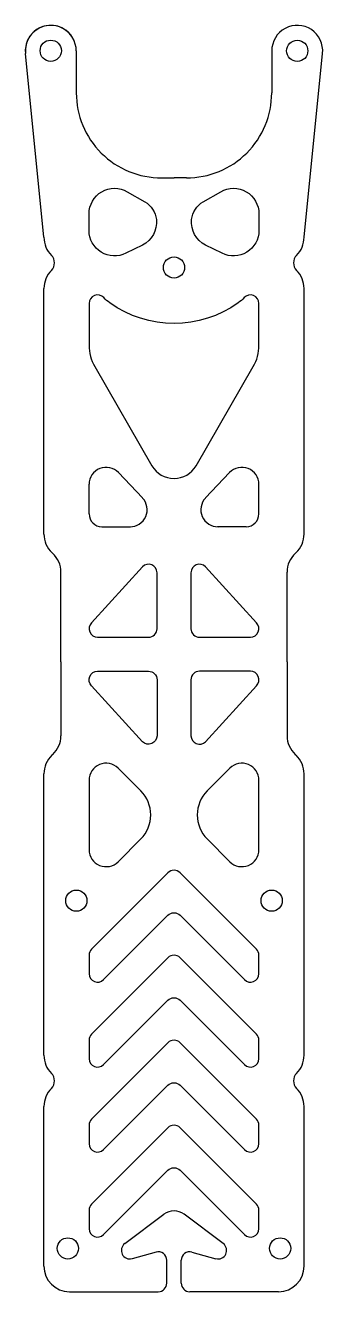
# Model space of a CAD drawing. Header units: millimetres. Extents: x -18 to 18, y -75 to 74.
import ezdxf

# ---------------------------------------------------------------- set-up
doc = ezdxf.new("R2010")
doc.units = ezdxf.units.MM
doc.layers.get('0').update_dxf_attribs({"linetype": 'CONTINUOUS'})

msp = doc.modelspace()

# ---------------------------------------------------------------- linework, layer by layer
for p, q in [((-15.32, 49.05), (-17.49, 70.69)), ((-11.51, 71), (-11.51, 66.05)), ((11.51, 71), (11.51, 66.05)), ((15.32, 49.05), (17.49, 70.69)), ((-1.46, 56.05), (0, 56.06)), ((1.46, 56.05), (0, 56.06)), ((-15.32, 14.14), (-15.32, 43.03)), ((15.32, 14.14), (15.32, 43.03)), ((-6.55, 21.37), (-3.71, 18.38)), ((6.55, 21.37), (3.71, 18.38)), ((-10, 16.5), (-10, 19.99)), ((10, 16.5), (10, 19.99)), ((-8.5, 15), (-5.12, 15)), ((8.5, 15), (5.12, 15)), ((-14.27, 11.86), (-14.37, 11.95)), ((14.27, 11.86), (14.37, 11.95)), ((-13.32, -0.91), (-13.32, 9.67)), ((13.32, -0.91), (13.32, 9.67)), ((-13.32, -0.91), (-13.32, -9.6)), ((13.32, -0.91), (13.32, -9.6)), ((-14.27, -11.79), (-14.37, -11.89)), ((14.27, -11.79), (14.37, -11.89)), ((-15.32, -47.19), (-15.32, -14.08)), ((15.32, -47.19), (15.32, -14.08)), ((-15.32, -72), (-15.32, -53.21)), ((15.32, -72), (15.32, -53.21)), ((-5.8, -69.35), (-1.2, -65.9)), ((5.8, -69.35), (1.2, -65.9)), ((-2.11, -70.35), (-4.94, -71.12)), ((-0.85, -74), (-0.85, -71.31)), ((0.85, -74), (0.85, -71.31)), ((2.11, -70.35), (4.94, -71.12)), ((-12.32, -75), (-1.85, -75)), ((12.32, -75), (1.85, -75))]:
    msp.add_line(p, q)
for points in [[(-3.72, 48.14), (-5.66, 47.17, -0.557537), (-10, 49.85), (-10, 51.81, -0.576732), (-5.5, 54.42), (-3.45, 53.23, -0.240881), (-2.08, 51.13, -0.312267)], [(3.45, 53.23), (5.5, 54.42, -0.576732), (10, 51.81), (10, 49.85, -0.557537), (5.66, 47.17), (3.72, 48.14, -0.312267), (2.08, 51.13, -0.240881)], [(-2.6, 22.18, 0.577335), (2.6, 22.18), (9.33, 33.84, 0.131675), (10, 36.34), (10, 41.27, 0.677131), (8.28, 41.96, -0.047327), (7.56, 41.34, -0.320817), (-7.56, 41.34, -0.047327), (-8.28, 41.96, 0.677131), (-10, 41.27), (-10, 36.34, 0.131641), (-9.33, 33.84)], [(-9.71, 3.71, 0.668179), (-9, 2), (-3, 2, 0.415347), (-2, 3), (-2, 9.59, 0.668389), (-3.71, 10.29)], [(9, 2, 0.668179), (9.71, 3.71), (3.71, 10.29, 0.668389), (2, 9.59), (2, 3, 0.415347), (3, 2)], [(-3.71, -10.29), (-9.71, -3.71, -0.668179), (-9, -2), (-3, -2, -0.415347), (-2, -3), (-2, -9.59, -0.668389)], [(2, -9.59, 0.668389), (3.71, -10.29), (9.71, -3.71, 0.668179), (9, -2), (3, -2, 0.415347), (2, -3)], [(-3.91, -16.09), (-6.59, -13.41, 0.669315), (-10, -14.83), (-10, -23.01, 0.666609), (-6.59, -24.41), (-3.91, -21.74, 0.414214)], [(3.91, -16.09, 0.414214), (3.91, -21.74), (6.59, -24.41, 0.666609), (10, -23.01), (10, -14.83, 0.669315), (6.59, -13.41)], [(-8.29, -38.29), (-0.71, -30.71, -0.414214), (0.71, -30.71), (8.29, -38.29, 0.668179), (10, -37.59), (10, -35.41, 0.198912), (9.71, -34.71), (0.71, -25.71, 0.414214), (-0.71, -25.71), (-9.71, -34.71, 0.198912), (-10, -35.41), (-10, -37.59, 0.668179)], [(10, -45.41, 0.198912), (9.71, -44.71), (0.71, -35.71, 0.414214), (-0.71, -35.71), (-9.71, -44.71, 0.198912), (-10, -45.41), (-10, -47.59, 0.668179), (-8.29, -48.29), (-0.71, -40.71, -0.414214), (0.71, -40.71), (8.29, -48.29, 0.668179), (10, -47.59)], [(-8.29, -58.29), (-0.71, -50.71, -0.414214), (0.71, -50.71), (8.29, -58.29, 0.668179), (10, -57.59), (10, -55.41, 0.198912), (9.71, -54.71), (0.71, -45.71, 0.414214), (-0.71, -45.71), (-9.71, -54.71, 0.198912), (-10, -55.41), (-10, -57.59, 0.668179)], [(-0.71, -55.71), (-9.71, -64.71, 0.198912), (-10, -65.41), (-10, -67.59, 0.668179), (-8.29, -68.29), (-0.71, -60.71, -0.414214), (0.71, -60.71), (8.29, -68.29, 0.668179), (10, -67.59), (10, -65.41, 0.198912), (9.71, -64.71), (0.71, -55.71, 0.414214)]]:
    msp.add_lwpolyline(points, format="xyb", close=True)
for centre in [(-14.51, 71), (14.51, 70.99), (0, 45.5), (-11.5, -29), (11.5, -29), (-12.5, -69.91), (12.5, -69.91)]:
    msp.add_circle(centre, 1.25)
for centre, radius, start, end in [((-14.51, 70.99), 3, 23.7349, 185.7301), ((-14.51, 70.99), 3, -0.0831, 185.7301), ((14.51, 70.99), 3, -5.7301, 180.0831), ((-1.51, 66.05), 10, 180, 270.28), ((1.51, 66.05), 10, -90.28, 0), ((-12.32, 49.05), 3, 180, 225.0991), ((12.32, 49.05), 3, -45.0991, 0), ((-15.32, 46.04), 1.25, -45.0991, 45.0991), ((15.32, 46.04), 1.25, 134.9009, 225.0991), ((-12.32, 43.03), 3, 134.9009, 180), ((12.32, 43.03), 3, 0, 45.0991), ((-8, 19.99), 2, 43.5232, 180), ((8, 19.99), 2, 0, 136.4768), ((-5.16, 17), 2, -91.1648, 43.5232), ((5.16, 17), 2, 136.4768, 271.1648), ((-8.5, 16.5), 1.5, 180, 270), ((8.5, 16.5), 1.5, -90, 0), ((-12.32, 14.14), 3, 180, 226.8781), ((12.32, 14.14), 3, 313.1219, 360), ((-16.32, 9.67), 3, 0, 46.8781), ((16.32, 9.67), 3, 133.1219, 180), ((-16.32, -9.6), 3, -46.8781, 0), ((16.32, -9.6), 3, 180, 226.8781), ((-12.32, -14.08), 3, 133.1219, 180), ((12.32, -14.08), 3, 0, 46.8781), ((-12.32, -47.19), 3, 180, 225.0991), ((12.32, -47.19), 3, -45.0991, 0), ((-15.32, -50.2), 1.25, -45.0991, 45.0991), ((15.32, -50.2), 1.25, 134.9009, 225.0991), ((-12.32, -53.21), 3, 134.9009, 180), ((12.32, -53.21), 3, 0, 45.0991), ((0, -67.5), 2, 53.1301, 126.8699), ((-5.2, -70.15), 1, 126.8699, 285.2816), ((5.2, -70.15), 1, -105.2816, 53.1301), ((-1.85, -71.31), 1, 0, 105.2816), ((1.85, -71.31), 1, 74.7184, 180), ((-12.32, -72), 3, 180, 270), ((12.32, -72), 3, -90, 0), ((-1.85, -74), 1, -90, 0), ((1.85, -74), 1, 180, 270)]:
    msp.add_arc(centre, radius, start, end)

doc.saveas('drawing.dxf')
